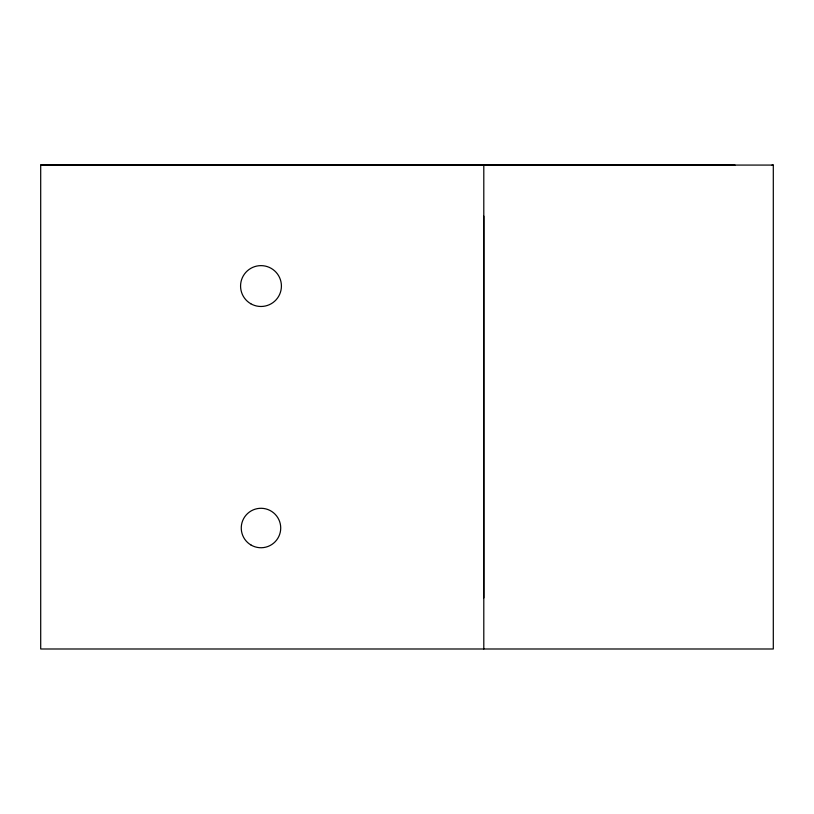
<?xml version="1.0" encoding="UTF-8"?>
<svg xmlns="http://www.w3.org/2000/svg" width="814" height="814" viewBox="0 0 814 814"><rect width="100%" height="100%" fill="white"/><g stroke="black" fill="none" stroke-linecap="round" stroke-linejoin="round"><path stroke-width="1.22" d="M483.801 597.924L483.801 216.148M772.038 165.069L773.3 165.079L773.3 648.992L40.71 648.992L40.7 165.008L735.001 165.079M773.3 165.079L40.7 165.008M483.801 165.079L483.801 648.992M251.129 545.105A19.729 19.729 0 0 0 280.718 528.011A19.729 19.729 0 0 0 251.129 510.927A19.729 19.729 0 0 0 251.129 545.105M250.773 303.744A20.431 20.431 0 0 0 281.42 286.05A20.431 20.431 0 0 0 250.773 268.366A20.431 20.431 0 0 0 250.773 303.744"/></g></svg>
